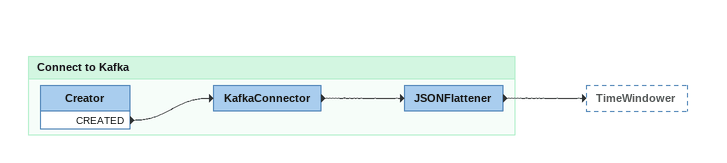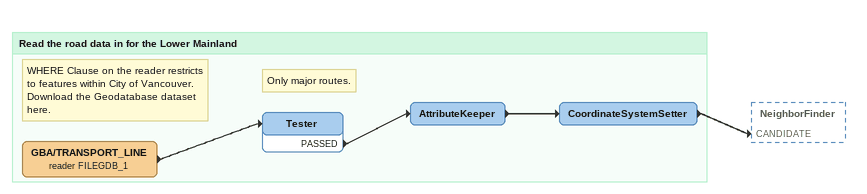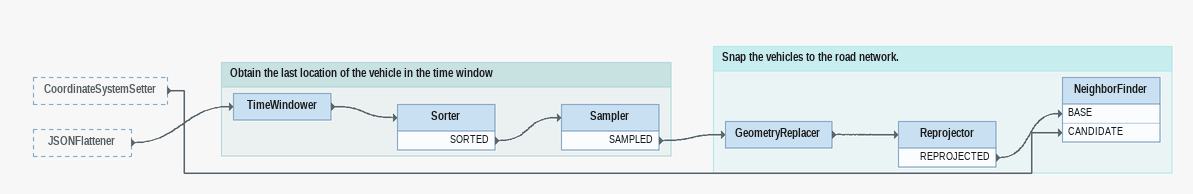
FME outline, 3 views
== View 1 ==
Bookmark: Connect to Kafka
Creator
    CREATED -> KafkaConnector
KafkaConnector
    -> JSONFlattener
JSONFlattener
    -> TimeWindower

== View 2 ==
Bookmark: Read the road data in for the Lower Mainland
Note: WHERE Clause on the reader restricts to features within City of Vancouver. Download the Geodatabase dataset here.
GBA/TRANSPORT_LINE (reader FILEGDB_1)
    -> Tester
Note: Only major routes.
Tester
    PASSED -> AttributeKeeper
AttributeKeeper
    -> CoordinateSystemSetter
CoordinateSystemSetter
    -> NeighborFinder [CANDIDATE]

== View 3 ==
CoordinateSystemSetter [outside]
    -> NeighborFinder [CANDIDATE]
JSONFlattener [outside]
    -> TimeWindower

Bookmark: Obtain the last location of the vehicle in the time window
TimeWindower
    -> Sorter
Sorter
    SORTED -> Sampler
Sampler
    SAMPLED -> GeometryReplacer

Bookmark: Snap the vehicles to the road network.
GeometryReplacer
    -> Reprojector
Reprojector
    REPROJECTED -> NeighborFinder [BASE]
NeighborFinder
